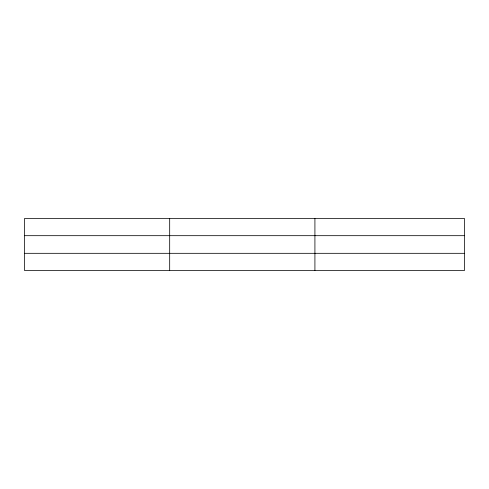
<?xml version="1.0" encoding="UTF-8"?>
<svg xmlns="http://www.w3.org/2000/svg" width="489" height="489" viewBox="0 0 489 489"><rect width="100%" height="100%" fill="white"/><g stroke="black" fill="none" stroke-linecap="round" stroke-linejoin="round"><path stroke-width="0.73" d="M169.683 218.565L169.683 270.435M314.916 218.565L314.916 270.435M464.55 253.32L464.55 270.435L24.45 270.435L24.45 218.565L464.55 218.565L464.55 253.32L24.45 253.32M24.45 235.68L464.55 235.68"/></g></svg>
